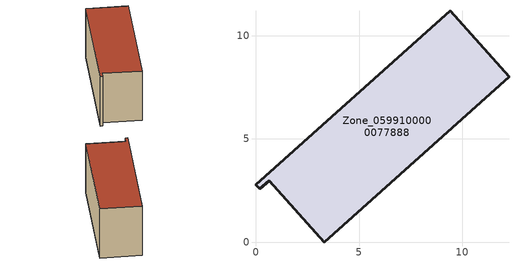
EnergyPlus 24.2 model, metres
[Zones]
Zone_0599100000077888
 floor ground (C_G): 0.63,2.98 0.18,2.58 0,2.79 9.42,11.21 12.27,8.02 3.3,0 z3.49
 wall outside (C_F): 9.42,11.21 0,2.79 0.18,2.58 0.63,2.98 3.3,0 12.27,8.02 9.42,11.21 z3.49:9.32
 roof outside (C_R): 3.3,0 12.27,8.02 9.42,11.21 0,2.79 0.18,2.58 0.63,2.98 z9.32
[BUILDING]
Pand.0599100000077888: North Axis=0; Terrain=City; Loads Convergence Tolerance Value=0.04; Temperature Convergence Tolerance Value=0.4; Solar Distribution=FullExterior; Maximum Number of Warmup Days=25; Minimum Number of Warmup Days=1
[Site:Location]
Rotterdam.The.Hague.AP_ZH_NLD Design_Conditions: Latitude=51.96; Longitude=4.45; Time Zone=1; Elevation=-4.5
[SITE:GROUNDTEMPERATURE:BUILDINGSURFACE]
18, 18, 18, 18, 18, 18, 18, 18, 18, 18, 18, 18
[MATERIAL] Thermal Absorptance=0.9; Solar Absorptance=0.7; Visible Absorptance=0.7
Name | Roughness | Thickness | Conductivity | Density | Specific Heat
G.TI.1992-2005 | MediumSmooth | 0.15 | 0.06 | 540 | 1210
F.TI.1992-2005 | Rough | 0.3 | 0.12 | 1920 | 840
R.TI.1992-2005 | MediumRough | 0.2 | 0.08 | 1500 | 1000
[CONSTRUCTION]
C_G: G.TI.1992-2005
C_F: F.TI.1992-2005
C_R: R.TI.1992-2005
[ZONE]
Zone_0599100000077888: Type=1; Multiplier=1; Ceiling Height=Autocalculate; Volume=Autocalculate; Floor Area=autocalculate; Part of Total Floor Area=Yes
[ZONEINFILTRATION:DESIGNFLOWRATE]
Infil_Zone_0599100000077888: Zone or ZoneList or Space or SpaceList=Zone_0599100000077888; Schedule=AlwaysOn; Design Flow Rate Calculation Method=Flow/Area; Flow Rate per Floor Area=0.0015; Constant Term Coefficient=1; Temperature Term Coefficient=0; Velocity Term Coefficient=0; Velocity Squared Term Coefficient=0
[HVACTEMPLATE:ZONE:IDEALLOADSAIRSYSTEM]
Zone_0599100000077888: Maximum Heating Supply Air Temperature=50; Minimum Cooling Supply Air Temperature=13; Maximum Heating Supply Air Humidity Ratio=0.0156; Minimum Cooling Supply Air Humidity Ratio=0.0077; Heating Limit=NoLimit; Cooling Limit=NoLimit; Dehumidification Control Type=ConstantSensibleHeatRatio; Cooling Sensible Heat Ratio=0.7; Dehumidification Setpoint=60; Humidification Control Type=None; Humidification Setpoint=30; Outdoor Air Method=None; Outdoor Air Flow Rate per Person=0.00944; Outdoor Air Flow Rate per Zone Floor Area=0; Outdoor Air Flow Rate per Zone=0; Demand Controlled Ventilation Type=None; Outdoor Air Economizer Type=NoEconomizer; Heat Recovery Type=None; Sensible Heat Recovery Effectiveness=0.7; Latent Heat Recovery Effectiveness=0.65
[ZONECONTROL:THERMOSTAT]
ThermostatControl_Zone_0599100000077888: Zone or ZoneList=Zone_0599100000077888; Control Type Schedule=DualSetpointControlType; Control 1=Thermostat_Zone_0599100000077888; Temperature Difference Between Cutout And Setpoint=0
[THERMOSTATSETPOINT:DUALSETPOINT]
Thermostat_Zone_0599100000077888: Heating Setpoint Temperature Schedule=HeatingSetpoint_Zone_0599100000077888; Cooling Setpoint Temperature Schedule=CoolingSetpoint_Zone_0599100000077888
[SCHEDULE:COMPACT]
HeatingSetpoint_Zone_0599100000077888: Through: 12/31, For: AllDays, Until: 24:00, 21
CoolingSetpoint_Zone_0599100000077888: Through: 12/31, For: AllDays, Until: 24:00, 24
DualSetpointControlType: Through: 12/31, For: AllDays, Until: 24:00, 4
AlwaysOn: Through: 12/31, For: AllDays, Until: 24:00, 1
